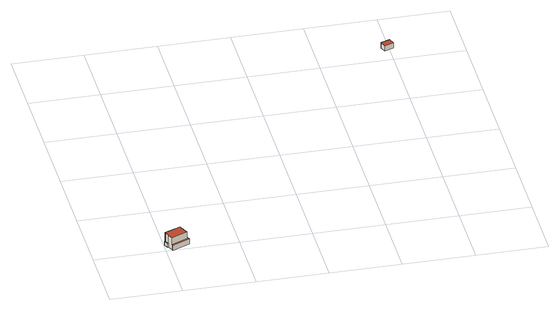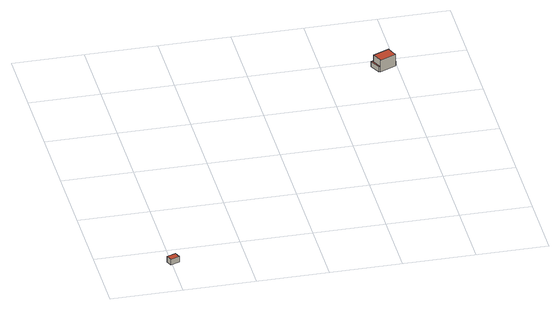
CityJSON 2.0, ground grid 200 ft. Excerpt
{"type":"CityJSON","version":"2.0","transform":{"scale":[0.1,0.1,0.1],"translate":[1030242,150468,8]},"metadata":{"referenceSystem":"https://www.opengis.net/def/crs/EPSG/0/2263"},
"CityObjects":{
"building1":{"type":"Building","attributes":{"name":"Bldg_1210000463","BIN":"4303897"},"geometry":[{"type":"MultiSurface","lod":"2","boundaries":[[[0,1,2,3]],[[4,5,6,7,8,9]],[[10,11,12,13,14,15,16,17]],[[18,19,20,21,22,23,24,25,26,27,28,29]],[[11,10,29,28]],[[12,11,28,27]],[[13,12,27,26]],[[1,0,26,25]],[[2,1,25,24]],[[3,2,24,23]],[[15,14,23,22]],[[8,7,22,21]],[[9,8,21,20]],[[4,9,20,19]],[[5,4,19,18]],[[10,17,18,29]],[[5,17,16,6]],[[6,16,15,7]],[[3,14,13,0]]],"semantics":{"surfaces":[{"type":"RoofSurface","BIN":"4303897"},{"type":"GroundSurface"},{"type":"WallSurface"}],"values":[0,0,0,1,2,2,2,2,2,2,2,2,2,2,2,2,2,2,2]}}]},
"building2":{"type":"Building","attributes":{"name":"Bldg_1210018812","BIN":"4436296"},"geometry":[{"type":"MultiSurface","lod":"2","boundaries":[[[30,31,32,33]],[[34,35,36,37]],[[33,32,37,36]],[[30,33,36,35]],[[31,30,35,34]],[[32,31,34,37]]],"semantics":{"surfaces":[{"type":"RoofSurface","BIN":"4436296"},{"type":"GroundSurface"},{"type":"WallSurface"}],"values":[0,1,2,2,2,2]}}]}
},
"vertices":[
[33,319,116],[6,307,116],[58,190,116],[85,202,116],[526,542,162],[484,524,162],[606,249,162],[153,49,162],[171,8,162],[666,226,162],[476,543,370],[32,346,370],[42,323,370],[33,319,370],[85,202,370],[153,49,370],[606,249,370],[484,524,370],[484,524,2],[526,542,2],[666,226,2],[171,8,2],[153,49,2],[85,202,2],[58,190,2],[6,307,2],[33,319,2],[42,323,2],[32,346,2],[476,543,2],
[8046,8708,180],[7793,8611,180],[7863,8429,180],[8116,8526,180],[7793,8611,8],[8046,8708,8],[8116,8526,8],[7863,8429,8]
]}
